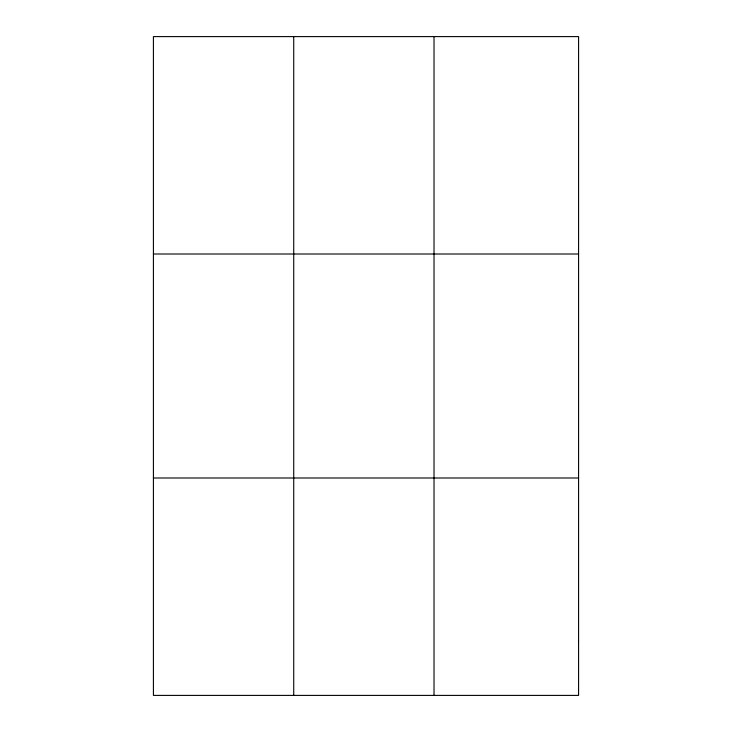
<?xml version="1.0" encoding="UTF-8"?>
<svg xmlns="http://www.w3.org/2000/svg" width="732" height="732" viewBox="0 0 732 732"><rect width="100%" height="100%" fill="white"/><g stroke="black" fill="none" stroke-linecap="round" stroke-linejoin="round"><path stroke-width="1.1" d="M434.021 36.6L434.021 695.4M153.418 254.004L578.582 254.004M153.418 477.996L578.582 477.996M293.724 36.6L293.724 695.4M578.582 641.049L578.582 695.4L153.418 695.4L153.418 36.6L578.582 36.6L578.582 641.049"/></g></svg>
